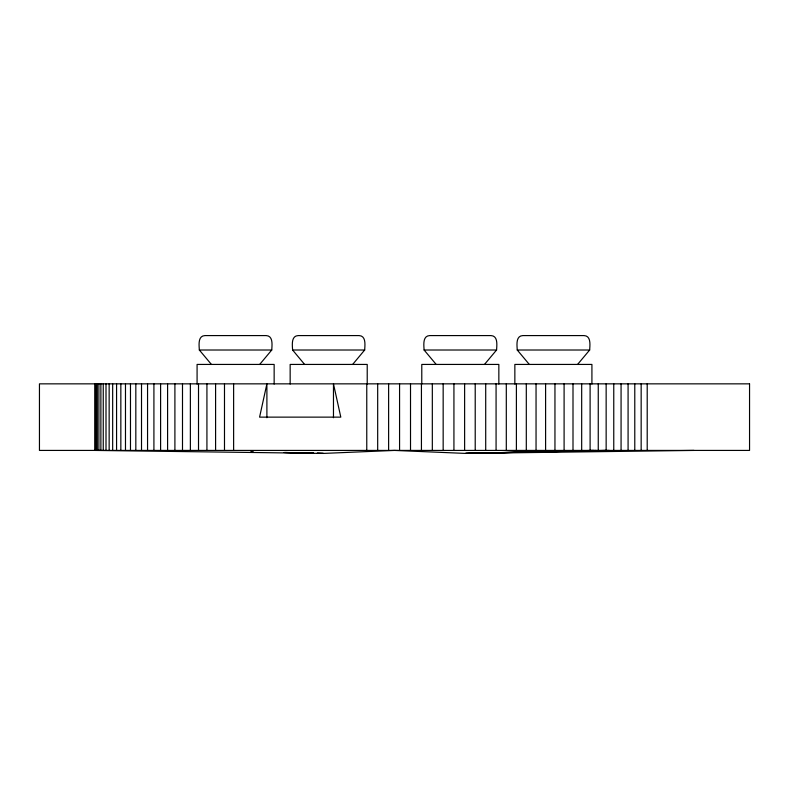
<?xml version="1.0" encoding="UTF-8"?>
<svg xmlns="http://www.w3.org/2000/svg" width="789" height="789" viewBox="0 0 789 789"><rect width="100%" height="100%" fill="white"/><g stroke="black" fill="none" stroke-linecap="round" stroke-linejoin="round"><path stroke-width="1.18" d="M352.663 364.429L364.676 350.01C364.912 345.266 366.323 335.887 359.103 335.581L298.193 335.581C290.963 335.867 292.344 345.257 292.601 350.01L304.613 364.429M259.689 364.429L271.751 350.01C271.998 345.266 273.408 335.887 266.189 335.581L204.933 335.581C197.704 335.867 199.084 345.247 199.341 350.01L211.413 364.429M484.495 364.429L496.567 350.01C496.833 345.257 498.214 335.867 490.985 335.581L429.68 335.581C422.45 335.877 423.851 345.257 424.097 350.01L436.179 364.429M577.587 364.429L589.659 350.01C589.916 345.247 591.296 335.867 584.067 335.581L522.811 335.581C515.592 335.887 517.002 345.266 517.249 350.01L529.311 364.429M596.267 450.42L465.599 453.419L394.5 450.42L323.401 453.419L94.966 450.42L94.986 383.849M593.515 450.42L465.599 453.419L694.014 450.42M605.774 450.42L465.599 453.419L609.246 450.42M199.341 350.01L271.751 350.01M292.601 350.01L364.676 350.01M424.097 350.01L496.567 350.01M517.249 350.01L589.659 350.01M250.833 451.712L253.289 451.772M284.04 452.491L313.558 453.182M317.247 453.271L323.401 453.419L317.296 453.271M285.391 452.482L313.608 453.162M647.207 383.849L647.207 450.42M641.161 383.849L641.161 450.42M634.78 383.849L634.78 450.42M628.083 383.849L628.083 450.42M621.071 383.849L621.071 450.42M613.763 383.849L613.763 450.42M606.149 383.849L606.149 450.42M598.259 383.849L598.259 450.42M591.918 384.065L591.918 364.429L514.852 364.429L514.852 384.065M590.103 383.849L590.103 450.42M581.68 383.849L581.68 450.42M573.001 383.849L573.001 450.42M564.096 383.849L564.096 450.42M554.953 383.849L554.953 450.42M545.603 383.849L545.603 450.42M536.047 383.849L536.047 450.42M526.302 383.849L526.302 450.42M516.391 383.849L516.391 450.42M506.301 383.849L506.301 450.42M498.845 384.065L498.845 364.429L421.78 364.429L421.78 384.065M496.074 383.849L496.074 450.42M485.708 383.849L485.708 450.42M475.215 383.849L475.215 450.42M464.622 383.849L464.622 450.42M453.931 383.849L453.931 450.42M443.162 383.849L443.162 450.42M432.323 383.849L432.323 450.42M421.434 383.849L421.434 450.42M410.517 383.849L410.517 450.42M399.569 383.849L399.569 450.42M388.622 383.849L388.622 450.42M377.684 383.849L377.684 450.42M367.22 384.065L367.22 364.429L290.155 364.429L290.155 384.065M366.767 383.849L366.767 450.42M333.471 417.736L333.471 383.849L340.799 417.134L259.581 417.134L266.899 383.849L266.899 417.736M274.148 384.065L274.148 364.429L197.082 364.429L197.082 384.065M233.623 383.849L233.623 450.42M224.49 383.849L224.49 450.42M215.594 383.849L215.594 450.42M206.925 383.849L206.925 450.42M198.512 383.849L198.512 450.42M190.366 383.849L190.366 450.42M182.496 383.849L182.496 450.42M174.902 383.849L174.902 450.42M167.593 383.849L167.593 450.42M160.601 383.849L160.601 450.42M153.914 383.849L153.914 450.42M147.553 383.849L147.553 450.42M141.517 383.849L141.517 450.42M135.826 383.849L135.826 450.42M130.481 383.849L130.481 450.42M125.481 383.849L125.481 450.42M120.845 383.849L120.845 450.42M116.575 383.849L116.575 450.42M112.669 383.849L112.669 450.42M109.148 383.849L109.148 450.42M106.002 383.849L106.002 450.42M103.251 383.849L103.251 450.42M100.884 383.849L100.884 450.42M98.901 383.849L98.901 450.42M97.323 383.849L97.323 450.42M96.14 383.849L96.14 450.42M95.351 383.849L95.351 450.42M749.55 383.849L39.45 383.849L39.45 450.42L749.55 450.42L749.55 383.849"/></g></svg>
